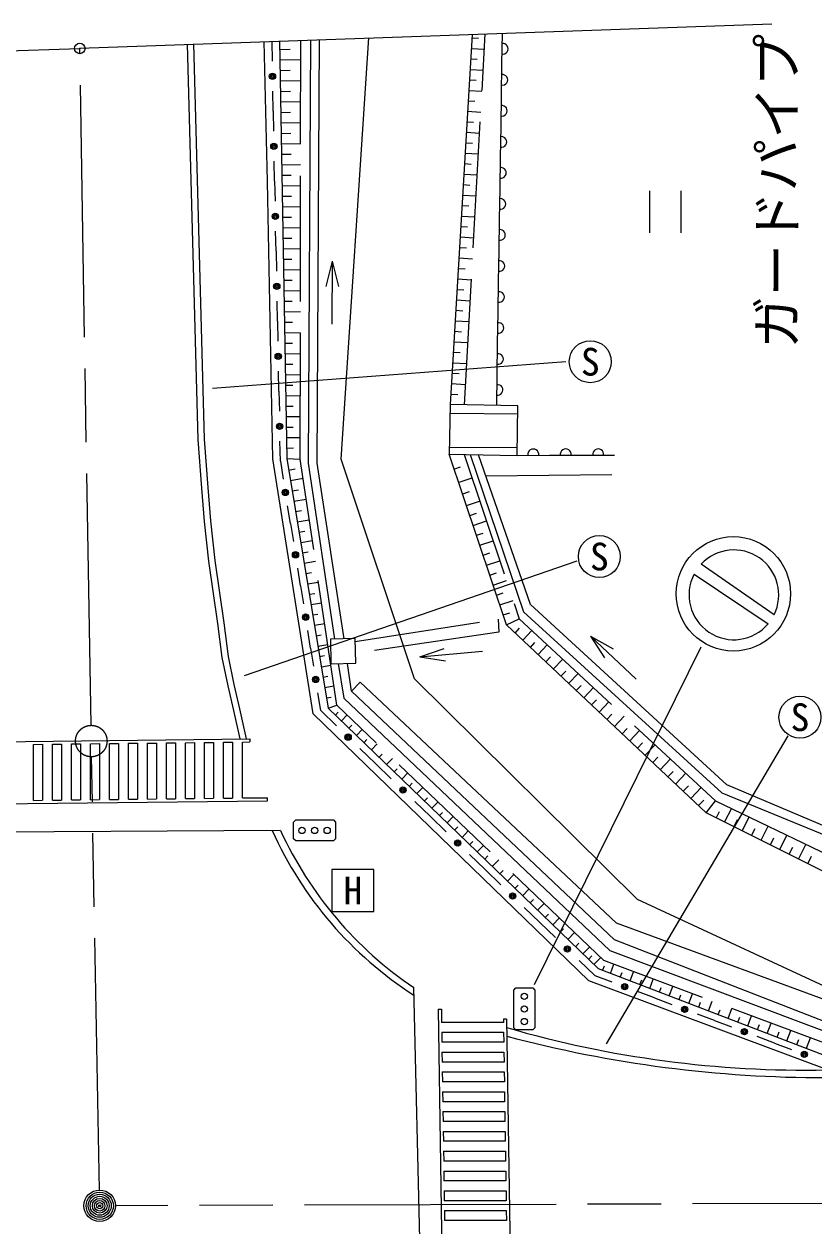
# Model space of a CAD drawing. Units: millimetres, scale not verified. Extents: x 40000 to 680000, y 20000 to 380000.
# Drawn here: x 286647 to 324293, y 282016 to 339281 of the extents above; entities that cross this region are included whole.
import ezdxf
from ezdxf.enums import TextEntityAlignment as Align

# ---------------------------------------------------------------- set-up
doc = ezdxf.new("R2010")
doc.units = ezdxf.units.MM
doc.header["$LTSCALE"] = 1000
doc.header["$PDMODE"] = 32
doc.header["$PDSIZE"] = 500
doc.linetypes.add('CHAIN', pattern=[18.5, 12, -1.5, 3.5, -1.5])
doc.linetypes.add('DASHED', pattern=[7.5, 6, -1.5])
for name, color, linetype, lineweight in [('M-BGD', 7, 'Continuous', 25), ('M-BGD-EXST', 7, 'Continuous', 25), ('M-BMK', 2, 'CHAIN', 13), ('M-BMK-SRVR', 3, 'Continuous', 25), ('M-STR-HTXT', 7, 'Continuous', 13), ('M-STR-STRC', 7, 'Continuous', 25)]:
    doc.layers.add(name, color=color, linetype=linetype, lineweight=lineweight)
doc.layers.add('M-OTRS', color=6, linetype='Continuous')
doc.styles.add('ＭＳ ゴシック', font='')
doc.styles.get('ＭＳ ゴシック').set_extended_font_data('MS Gothic')

msp = doc.modelspace()

# ---------------------------------------------------------------- linework, layer by layer
at = {"layer": 'M-BGD'}
for p, q in [((322279, 339281), (289304, 338117)), ((298451, 338461), (298471, 337508)), ((308003, 338790), (306955, 321149)), ((307992, 338618), (308303, 338600)), ((309430, 338839), (309407, 337362)), ((258928, 337101), (289304, 338117)), ((298821, 338073), (299329, 338082)), ((307963, 338119), (308585, 338082)), ((298830, 337573), (299836, 337591)), ((307933, 337620), (308245, 337601)), ((309407, 337362), (309385, 335884)), ((298839, 337073), (299337, 337082)), ((307903, 337121), (308529, 337084)), ((298848, 336573), (299834, 336590)), ((307874, 336622), (308187, 336603)), ((298520, 335126), (298500, 336079)), ((298857, 336073), (299345, 336082)), ((298866, 335573), (299833, 335590)), ((307815, 335623), (308129, 335605)), ((307844, 336122), (308472, 336085)), ((309385, 335884), (309362, 334407)), ((298520, 335126), (298540, 334173)), ((298874, 335073), (299353, 335082)), ((307785, 335124), (308416, 335087)), ((298883, 334573), (299832, 334590)), ((307755, 334625), (308072, 334606)), ((298892, 334073), (299362, 334082)), ((307726, 334126), (308360, 334088)), ((309362, 334407), (309339, 332929)), ((298901, 333574), (299830, 333590)), ((307696, 333627), (308014, 333608)), ((298589, 331790), (298569, 332743)), ((298910, 333074), (299370, 333082)), ((307666, 333128), (308304, 333090)), ((309339, 332929), (309317, 331452)), ((298919, 332574), (299829, 332590)), ((307637, 332629), (307956, 332610)), ((298589, 331790), (298608, 330837)), ((298928, 332074), (299378, 332082)), ((298936, 331574), (299828, 331590)), ((307577, 331630), (307899, 331611)), ((307607, 332129), (308248, 332091)), ((298945, 331074), (299386, 331082)), ((307548, 331131), (308192, 331093)), ((309317, 331452), (309294, 329974)), ((298954, 330574), (299827, 330589)), ((307518, 330632), (307841, 330613)), ((298963, 330074), (299394, 330082)), ((307488, 330133), (308136, 330095)), ((309294, 329974), (309271, 328497)), ((298658, 328455), (298638, 329408)), ((298972, 329574), (299825, 329589)), ((307459, 329634), (307783, 329615)), ((298981, 329074), (299403, 329082)), ((307429, 329135), (308080, 329096)), ((298658, 328455), (298677, 327502)), ((298989, 328574), (299824, 328589)), ((307370, 328136), (308024, 328098)), ((307400, 328636), (307726, 328616)), ((309271, 328497), (309248, 327019)), ((298998, 328074), (299411, 328082)), ((299007, 327574), (299823, 327589)), ((301331, 327980), (301026, 326781)), ((301331, 327980), (301320, 324980)), ((301331, 327980), (301626, 326779)), ((307340, 327637), (307668, 327618)), ((299016, 327075), (299419, 327082)), ((307311, 327138), (307967, 327099)), ((309248, 327019), (309226, 325542)), ((299025, 326575), (299821, 326589)), ((307281, 326639), (307610, 326620)), ((298726, 325119), (298707, 326072)), ((299034, 326075), (299427, 326082)), ((307251, 326140), (307911, 326101)), ((299042, 325575), (299820, 325589)), ((307222, 325641), (307552, 325621)), ((309226, 325542), (309203, 324064)), ((298726, 325119), (298746, 324166)), ((299051, 325075), (299435, 325082)), ((307192, 325142), (307855, 325102)), ((299060, 324575), (299819, 324588)), ((307133, 324144), (307799, 324104)), ((307162, 324643), (307495, 324623)), ((299069, 324075), (299443, 324082)), ((299078, 323575), (299817, 323588)), ((307103, 323644), (307437, 323625)), ((309203, 324064), (309180, 322587)), ((299087, 323075), (299452, 323082)), ((307074, 323145), (307743, 323106)), ((298795, 321784), (298775, 322737)), ((299096, 322575), (299816, 322588)), ((307044, 322646), (307379, 322626)), ((309180, 322587), (309158, 321109)), ((299104, 322075), (299460, 322082)), ((307014, 322147), (307687, 322107)), ((298795, 321784), (298815, 320831)), ((299113, 321575), (299815, 321588)), ((306985, 321648), (307322, 321628)), ((299122, 321075), (299468, 321082)), ((306955, 321149), (306913, 318789)), ((306948, 320749), (310178, 320710)), ((310184, 321091), (306955, 321149)), ((310142, 318731), (310184, 321091)), ((299131, 320576), (299813, 320588)), ((299140, 320076), (299476, 320082)), ((299149, 319576), (299812, 319587)), ((298864, 318448), (298844, 319401)), ((299157, 319076), (299484, 319082)), ((306919, 319125), (310149, 319106)), ((298864, 318448), (299001, 317600)), ((299166, 318576), (299811, 318556)), ((306913, 318789), (310142, 318731)), ((310142, 318731), (311690, 318734)), ((311690, 318734), (313238, 318737)), ((313238, 318737), (314785, 318740)), ((299257, 318032), (299565, 318083)), ((307433, 318161), (307154, 318068)), ((299339, 317539), (299947, 317640)), ((307994, 317652), (307364, 317441)), ((299421, 317045), (299721, 317095)), ((307863, 316988), (307550, 316884)), ((299345, 315479), (299207, 316327)), ((299503, 316552), (300094, 316650)), ((299585, 316059), (299876, 316107)), ((307730, 316345), (308361, 316556)), ((299668, 315566), (300241, 315661)), ((307889, 315871), (308205, 315976)), ((308048, 315397), (308679, 315608)), ((299345, 315479), (299482, 314630)), ((299750, 315073), (300032, 315120)), ((308206, 314922), (308522, 315028)), ((299832, 314579), (300388, 314672)), ((308365, 314448), (308997, 314660)), ((299914, 314086), (300188, 314132)), ((308523, 313974), (308840, 314080)), ((299825, 312509), (299688, 313357)), ((299996, 313593), (300534, 313683)), ((308682, 313500), (309315, 313712)), ((300078, 313100), (300343, 313144)), ((300160, 312606), (300681, 312693)), ((308841, 313026), (309157, 313132)), ((308999, 312551), (309633, 312764)), ((299825, 312509), (299963, 311660)), ((300243, 312113), (300499, 312156)), ((309158, 312077), (309475, 312183)), ((300325, 311620), (300828, 311704)), ((309316, 311603), (309951, 311815)), ((300407, 311127), (300654, 311168)), ((309475, 311129), (309793, 311235)), ((300306, 309539), (300169, 310388)), ((300489, 310634), (300975, 310715)), ((309236, 310926), (309277, 310307)), ((309634, 310655), (310243, 310945)), ((310050, 310263), (310266, 310493)), ((310414, 309921), (310849, 310384)), ((300571, 310140), (300810, 310180)), ((302427, 309998), (301247, 309973)), ((301247, 309973), (301272, 308804)), ((302452, 308829), (302427, 309998)), ((310779, 309578), (310997, 309811)), ((313636, 310121), (314716, 309518)), ((313636, 310121), (314305, 309081)), ((313636, 310121), (315822, 308066)), ((300306, 309539), (300443, 308691)), ((300653, 309647), (301122, 309725)), ((305505, 309130), (306673, 309536)), ((305505, 309130), (308493, 309399)), ((311143, 309236), (311583, 309704)), ((300735, 309154), (300966, 309192)), ((300818, 308661), (301269, 308736)), ((301272, 308804), (302452, 308829)), ((305505, 309130), (306727, 308939)), ((311507, 308893), (311729, 309129)), ((311871, 308551), (312317, 309024)), ((300900, 308168), (301121, 308205)), ((312236, 308208), (312460, 308446)), ((312600, 307866), (313050, 308345)), ((300982, 307674), (301416, 307747)), ((312964, 307523), (313191, 307764)), ((313329, 307181), (313784, 307665)), ((300787, 306569), (300649, 307418)), ((301064, 307181), (301277, 307217)), ((313693, 306838), (313922, 307082)), ((314057, 306496), (314518, 306986)), ((300787, 306569), (301533, 305848)), ((301146, 306688), (301553, 306830)), ((301617, 306488), (301489, 306357)), ((314421, 306153), (314653, 306400)), ((301770, 306086), (302039, 306365)), ((302129, 305739), (302265, 305879)), ((314786, 305811), (315251, 306306)), ((302489, 305392), (302762, 305674)), ((315150, 305468), (315384, 305717)), ((315514, 305126), (315985, 305626)), ((303399, 304046), (302653, 304767)), ((302849, 305044), (302986, 305186)), ((303209, 304697), (303484, 304983)), ((315879, 304783), (316115, 305035)), ((316243, 304441), (316718, 304947)), ((303568, 304350), (303707, 304494)), ((303928, 304003), (304207, 304292)), ((316607, 304098), (316846, 304353)), ((316971, 303756), (317452, 304267)), ((303399, 304046), (304145, 303324)), ((304288, 303655), (304428, 303801)), ((304648, 303308), (304930, 303601)), ((317336, 303413), (317577, 303670)), ((317700, 303071), (318186, 303588)), ((305007, 302961), (305149, 303108)), ((318064, 302728), (318308, 302988)), ((305367, 302613), (305653, 302910)), ((305727, 302266), (305871, 302415)), ((318429, 302386), (318919, 302908)), ((306011, 301522), (305265, 302243)), ((306086, 301919), (306376, 302219)), ((318793, 302044), (319040, 302306)), ((319157, 301701), (319608, 302270)), ((320357, 301909), (320034, 301263)), ((306011, 301522), (306758, 300801)), ((306446, 301572), (306592, 301722)), ((306806, 301224), (307099, 301528)), ((319774, 301751), (319630, 301464)), ((320628, 301367), (320468, 301046)), ((320875, 300842), (321205, 301501)), ((307166, 300877), (307313, 301030)), ((307525, 300530), (307821, 300837)), ((321322, 300618), (321489, 300951)), ((321769, 300394), (322106, 301066)), ((307885, 300183), (308034, 300337)), ((308245, 299835), (308544, 300146)), ((322217, 300171), (322386, 300510)), ((322664, 299947), (323007, 300632)), ((323111, 299723), (323284, 300069)), ((323558, 299500), (323908, 300198)), ((308624, 298998), (307877, 299719)), ((308605, 299488), (308755, 299644)), ((324005, 299276), (324182, 299628)), ((308624, 298998), (309370, 298277)), ((308964, 299141), (309267, 299455)), ((309324, 298794), (309476, 298951)), ((309684, 298446), (309990, 298764)), ((310044, 298099), (310197, 298259)), ((310403, 297752), (310713, 298072)), ((310763, 297404), (310919, 297566)), ((311123, 297057), (311436, 297381)), ((311236, 296474), (310489, 297195)), ((311482, 296710), (311640, 296873)), ((311842, 296363), (312159, 296690)), ((311236, 296474), (311982, 295753)), ((312202, 296015), (312361, 296180)), ((312562, 295668), (312881, 295999)), ((312921, 295321), (313082, 295487)), ((313281, 294974), (313604, 295308)), ((313848, 293950), (313102, 294671)), ((313705, 294885), (313545, 294719)), ((314128, 294808), (313803, 294470)), ((314288, 294389), (314215, 294197)), ((314596, 294051), (314762, 294483)), ((313848, 293950), (314663, 293644)), ((315063, 293873), (315147, 294090)), ((315530, 293694), (315698, 294132)), ((316465, 293337), (316634, 293781)), ((315998, 293516), (316082, 293736)), ((316932, 293158), (317017, 293382)), ((317399, 292980), (317571, 293430)), ((316701, 292878), (315886, 293184)), ((316701, 292878), (317516, 292572)), ((317866, 292801), (317952, 293028)), ((318333, 292623), (318507, 293079)), ((318800, 292444), (318888, 292674)), ((319267, 292265), (319444, 292728)), ((319553, 291806), (318738, 292112)), ((319734, 292087), (319823, 292320)), ((320201, 291908), (320380, 292377)), ((319553, 291806), (320368, 291499)), ((320668, 291730), (320758, 291966)), ((321135, 291551), (321316, 292026)), ((321602, 291373), (321693, 291612)), ((322069, 291194), (322253, 291675)), ((322405, 290733), (321590, 291040)), ((322536, 291015), (322628, 291258)), ((323003, 290837), (323189, 291324)), ((323470, 290658), (323564, 290904)), ((323937, 290480), (324126, 290973)), ((322405, 290733), (323220, 290427))]:
    msp.add_line(p, q, dxfattribs=at)
at = {"layer": 'M-BGD', "linetype": 'DASHED'}
for p, q in [((307632, 321137), (308626, 338811)), ((308662, 317757), (314764, 317819)), ((302430, 309862), (309236, 310926)), ((309277, 310307), (302442, 309296))]:
    msp.add_line(p, q, dxfattribs=at)
at = {"layer": 'M-BGD'}
for points in [[(568883, 287015), (526998, 287079), (498225, 287219), (469075, 287782), (417748, 289082), (384449, 289099), (350219, 289165), (325617, 289196), (313565, 293696), (300427, 306414), (298506, 318561), (298244, 331780), (298094, 338449)], [(298814, 338474), (299166, 318576), (301146, 306688), (314001, 294279), (325728, 289795), (368718, 289606), (406938, 289572), (432775, 289164), (451893, 288665), (470338, 288234), (495728, 287595), (516152, 287568), (548454, 287540), (568880, 287530)], [(300293, 338525), (300191, 318365), (301446, 309977)], [(300714, 338539), (300604, 318355), (301892, 309987)], [(342548, 292029), (342548, 292719), (326356, 292712), (315884, 297578), (305261, 308086), (301764, 318556), (303079, 338621)], [(296950, 305222), (296642, 306582), (296375, 307755), (296095, 309102), (295882, 310715), (295452, 313683), (295250, 315584), (295126, 317170), (294946, 319487), (294432, 338323)], [(297256, 305226), (296934, 306649), (296668, 307819), (296391, 309152), (296179, 310756), (295750, 313720), (295549, 315612), (295425, 317193), (295246, 319503), (294732, 338333)], [(375705, 297047), (351776, 297530), (327136, 297710), (319157, 301701), (309634, 310655), (306913, 318789)], [(307915, 318771), (310453, 311284), (319908, 302654), (328030, 299325)], [(328025, 299705), (320143, 303034), (310791, 311626), (308313, 318764)], [(301618, 308811), (301889, 307160), (314572, 295147), (326275, 290739), (363862, 290611), (406947, 290601), (432687, 291214), (473959, 289884), (496809, 289129), (520158, 288990), (550027, 288733), (568873, 288687)], [(568870, 289244), (544628, 289343), (509092, 289537), (493043, 289656), (479167, 290102), (452192, 290947), (432060, 291656), (411065, 291102), (403002, 290959), (375833, 291012), (326330, 291153), (314784, 295645), (302255, 307498), (302058, 308820)], [(302255, 307498), (302661, 307933), (314866, 296453), (326708, 292105), (371817, 291888), (405120, 291864), (432668, 292554), (465323, 291515), (478905, 291534), (481432, 290911), (495104, 290513), (504142, 290472), (508305, 291385), (533901, 291328), (537079, 290206), (558794, 290032), (563096, 291420), (568858, 291442)]]:
    msp.add_lwpolyline(points, dxfattribs=at)
at = {"layer": 'M-BGD', "linetype": 'DASHED'}
for points in [[(568875, 288331), (506009, 288588), (492059, 288704), (455942, 290002), (432338, 290778), (410735, 290209), (353939, 290184), (325998, 290271), (314278, 294664), (301553, 306830), (299811, 318556), (299837, 338509)], [(307616, 318777), (310243, 310945), (319608, 302270), (327419, 298506), (328039, 298487)]]:
    msp.add_lwpolyline(points, dxfattribs=at)
at = {"layer": 'M-BGD'}
for centre, radius in [((298486, 336794), 150), ((298486, 336794), 99), ((298486, 336794), 49), ((298554, 333458), 150), ((298554, 333458), 99), ((298554, 333458), 49), ((298623, 330123), 150), ((298623, 330123), 99), ((298623, 330123), 49), ((298692, 326787), 150), ((298692, 326787), 99), ((298692, 326787), 49), ((298761, 323452), 150), ((298761, 323452), 99), ((298761, 323452), 49), ((298829, 320116), 150), ((298829, 320116), 99), ((298829, 320116), 49), ((299104, 316963), 150), ((299104, 316963), 99), ((299104, 316963), 49), ((299585, 313994), 150), ((299585, 313994), 99), ((299585, 313994), 49), ((300066, 311024), 150), ((300066, 311024), 99), ((300066, 311024), 49), ((300546, 308054), 150), ((300546, 308054), 99), ((300546, 308054), 49), ((302093, 305307), 150), ((302093, 305307), 99), ((302093, 305307), 49), ((304705, 302784), 150), ((304705, 302784), 99), ((304705, 302784), 49), ((307317, 300260), 150), ((307317, 300260), 99), ((307317, 300260), 49), ((309930, 297736), 150), ((309930, 297736), 99), ((309930, 297736), 49), ((312542, 295212), 150), ((312542, 295212), 99), ((312542, 295212), 49), ((315274, 293414), 150), ((315274, 293414), 99), ((315274, 293414), 49), ((318127, 292342), 150), ((318127, 292342), 99), ((318127, 292342), 49), ((320979, 291269), 150), ((320979, 291269), 99), ((320979, 291269), 49), ((323832, 290197), 150), ((323832, 290197), 99), ((323832, 290197), 49)]:
    msp.add_circle(centre, radius, dxfattribs=at)
for centre, radius, start, end in [((309468, 338100), 251, 257.8854, 100.3534), ((309445, 336622), 251, 257.8854, 100.3534), ((309422, 335145), 251, 257.8865, 100.3523), ((309400, 333667), 251, 257.8854, 100.3534), ((309377, 332190), 251, 257.8854, 100.3534), ((309354, 330712), 251, 257.8865, 100.3523), ((309331, 329235), 251, 257.8854, 100.3534), ((309309, 327757), 251, 257.8854, 100.3534), ((309286, 326280), 251, 257.8854, 100.3534), ((309263, 324802), 251, 257.8854, 100.3534), ((309241, 323325), 251, 257.8854, 100.3534), ((309218, 321847), 251, 257.8854, 100.3534), ((310916, 318772), 261, 351.4869, 188.733), ((312464, 318775), 261, 351.4869, 188.733), ((314011, 318778), 261, 351.4889, 188.7332), ((315020, 308277), 18134, 204.1576, 237.3277), ((315391, 308433), 18174, 204.6289, 235.9771), ((323910, 340565), 51125, 253.8012, 271.0829), ((324741, 347749), 58663, 255.09651, 270.12249)]:
    msp.add_arc(centre, radius, start, end, dxfattribs=at)
at = {"layer": 'M-BGD-EXST'}
for p, q in [((316447, 331337), (316447, 329337)), ((317947, 331337), (317947, 329337)), ((312462, 323185), (295630, 321918)), ((312988, 313697), (297136, 308220)), ((314405, 290689), (323066, 305375)), ((299494, 301260), (299594, 301360)), ((299494, 300460), (299494, 301260)), ((299594, 301360), (301394, 301360)), ((301394, 301360), (301494, 301260)), ((301494, 301260), (301494, 300460)), ((299594, 300360), (299494, 300460)), ((301394, 300360), (299594, 300360)), ((301494, 300460), (301394, 300360)), ((309989, 293257), (310089, 293357)), ((309989, 291457), (309989, 293257)), ((310089, 293357), (310889, 293357)), ((310889, 293357), (310989, 293257)), ((310989, 293257), (310989, 291457)), ((310089, 291357), (309989, 291457)), ((310889, 291357), (310089, 291357)), ((310989, 291457), (310889, 291357))]:
    msp.add_line(p, q, dxfattribs=at)
msp.add_lwpolyline([(301319, 297002), (303319, 297002), (303319, 299002), (301319, 299002)], close=True, dxfattribs=at)
for centre, radius in [((313633, 323192), 1000), ((314064, 313911), 1000), ((323625, 306256), 1000), ((299894, 300860), 150), ((300494, 300860), 150), ((301094, 300860), 149), ((310489, 292957), 149), ((310489, 292357), 150), ((310489, 291757), 150)]:
    msp.add_circle(centre, radius, dxfattribs=at)
at = {"layer": 'M-BMK'}
for p, q in [((289839, 305869), (289304, 338117)), ((290240, 283729), (289865, 304369)), ((367507, 283217), (291003, 282982))]:
    msp.add_line(p, q, dxfattribs=at)
msp.add_circle((289852, 305119), 750, dxfattribs=at)
at = {"layer": 'M-BMK-SRVR'}
for radius in [750, 650, 550, 450, 350, 250, 150, 50]:
    msp.add_circle((290253, 282979), radius, dxfattribs=at)
at = {"layer": 'M-OTRS'}
for p in [(289304, 338117), (290253, 282979)]:
    msp.add_point(p, dxfattribs=at)
at = {"layer": 'M-STR-STRC'}
for p, q in [((322394, 311140), (318918, 313547)), ((318581, 313073), (322106, 310702)), ((318903, 309598), (310959, 293506)), ((282662, 305058), (297408, 305227)), ((297408, 305227), (297410, 305077)), ((287096, 304959), (287532, 304964)), ((287096, 302294), (287096, 304959)), ((287532, 304964), (287532, 302299)), ((288002, 304970), (288437, 304975)), ((288002, 302305), (288002, 304970)), ((288437, 304975), (288437, 302310)), ((288907, 304980), (289343, 304985)), ((288907, 302315), (288907, 304980)), ((289343, 304985), (289343, 302320)), ((289813, 304990), (290249, 304995)), ((289813, 302325), (289813, 304990)), ((290249, 304995), (290249, 302330)), ((290719, 305001), (291154, 305006)), ((290719, 302336), (290719, 305001)), ((291154, 305006), (291154, 302341)), ((291624, 305011), (292060, 305016)), ((291624, 302346), (291624, 305011)), ((292060, 305016), (292060, 302351)), ((292530, 305021), (292966, 305026)), ((292530, 302357), (292530, 305021)), ((292966, 305026), (292966, 302362)), ((293436, 305032), (293871, 305037)), ((293436, 302367), (293436, 305032)), ((293871, 305037), (293871, 302372)), ((294341, 305042), (294777, 305047)), ((294341, 302377), (294341, 305042)), ((294777, 305047), (294777, 302382)), ((295247, 305053), (295683, 305058)), ((295247, 302388), (295247, 305053)), ((295683, 305058), (295683, 302393)), ((296153, 305063), (296588, 305068)), ((296153, 302398), (296153, 305063)), ((296588, 305068), (296588, 302403)), ((297058, 305073), (297410, 305077)), ((297058, 302408), (297058, 305073)), ((292530, 302357), (292966, 302362)), ((293436, 302367), (293871, 302372)), ((294341, 302377), (294777, 302382)), ((295247, 302388), (295683, 302393)), ((296153, 302398), (296588, 302403)), ((297058, 302408), (298252, 302422)), ((298254, 302272), (298252, 302422)), ((281484, 302080), (298254, 302272)), ((287096, 302294), (287532, 302299)), ((288002, 302305), (288437, 302310)), ((288907, 302315), (289343, 302320)), ((289813, 302325), (290249, 302330)), ((290719, 302336), (291154, 302341)), ((291624, 302346), (292060, 302351)), ((298871, 300859), (280585, 300741)), ((305649, 275380), (305222, 293370)), ((306385, 292338), (306535, 292340)), ((306385, 292338), (306637, 276052)), ((306535, 292340), (306545, 291713)), ((309494, 291713), (306545, 291713)), ((309641, 291870), (309491, 291868)), ((309491, 291868), (309494, 291713)), ((309641, 291870), (309878, 276538)), ((306552, 291243), (309501, 291243)), ((306552, 291243), (306559, 290769)), ((309501, 291243), (309508, 290769)), ((309508, 290769), (306559, 290769)), ((306566, 290299), (309516, 290299)), ((306566, 290299), (306574, 289825)), ((309523, 289825), (306574, 289825)), ((309516, 290299), (309523, 289825)), ((306581, 289355), (309530, 289355)), ((306581, 289355), (306588, 288881)), ((309530, 289355), (309538, 288881)), ((309538, 288881), (306588, 288881)), ((306596, 288411), (309545, 288411)), ((306596, 288411), (306603, 287937)), ((309545, 288411), (309552, 287937)), ((309552, 287937), (306603, 287937)), ((306610, 287467), (309559, 287467)), ((306610, 287467), (306618, 286993)), ((309567, 286993), (306618, 286993)), ((309559, 287467), (309567, 286993)), ((306625, 286523), (309574, 286523)), ((306625, 286523), (306632, 286049)), ((309574, 286523), (309581, 286049)), ((309581, 286049), (306632, 286049)), ((306639, 285579), (309589, 285579)), ((306639, 285579), (306647, 285105)), ((309589, 285579), (309596, 285105)), ((309596, 285105), (306647, 285105)), ((306654, 284635), (309603, 284635)), ((306654, 284635), (306661, 284162)), ((309603, 284635), (309611, 284162)), ((309611, 284162), (306661, 284162)), ((306669, 283692), (309618, 283692)), ((306669, 283692), (306676, 283218)), ((309618, 283692), (309625, 283218)), ((309625, 283218), (306676, 283218)), ((306683, 282748), (309632, 282748)), ((306683, 282748), (306691, 282274)), ((309632, 282748), (309640, 282274)), ((309640, 282274), (306691, 282274))]:
    msp.add_line(p, q, dxfattribs=at)
msp.add_circle((320452, 312135), 2725, dxfattribs=at)
for start, end in [(333.768, 136.8309), (152.4609, 319.6775)]:
    msp.add_arc((320477, 312085), 2138, start, end, dxfattribs=at)

# ---------------------------------------------------------------- texts
at = {"layer": 'M-BGD-EXST', "style": 'ＭＳ ゴシック'}
for s, p in [('S', (313633, 323192)), ('S', (314064, 313911)), ('S', (323625, 306256)), ('H', (302319, 298002))]:
    msp.add_text(s, height=1320, dxfattribs=at).set_placement(p, align=Align.MIDDLE_CENTER)
at = {"layer": 'M-STR-HTXT', "style": 'ＭＳ ゴシック'}
msp.add_text('ガードパイプ', height=1833, rotation=90, dxfattribs=at).set_placement((323990, 331312), align=Align.BOTTOM_CENTER)

doc.saveas('drawing.dxf')
